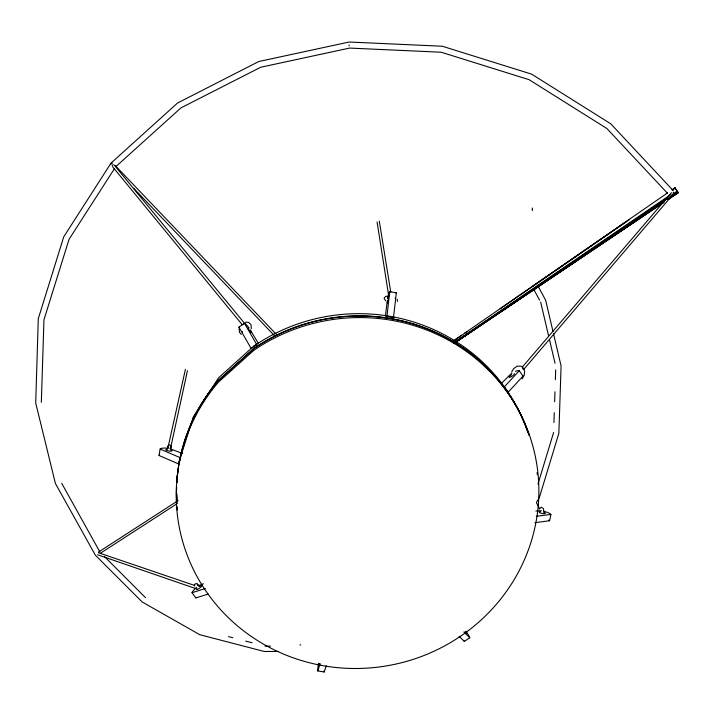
<?xml version="1.0" encoding="UTF-8"?>
<svg xmlns="http://www.w3.org/2000/svg" width="714" height="714" viewBox="0 0 714 714"><rect width="100%" height="100%" fill="white"/><g stroke="black" fill="none" stroke-linecap="round" stroke-linejoin="round"><path stroke-width="1.07" d="M553.948 422.59L554.269 412.701M554.635 401.705L554.965 391.816M555.367 379.723L555.688 369.825M318.694 664.511L318.783 665.546L319.319 663.502M168.076 448.276A9.817 2.383 9.6 0 0 160.141 449.052L159.035 455.487L179.214 464.225L179.33 460.914L193.253 416.958L218.609 377.777L253.702 346.201L256.763 344.639L244.474 323.308L238.904 327.146L251.158 348.494L256.763 344.639M167.665 447.428L168.236 445.5L169.745 444.92L170.985 445.955L170.807 448.713M387.541 298.738A9.889 0.866 -80.1 0 1 389.683 291.642L396.35 292.811L393.173 320.211M386.988 316.24L393.709 317.409L386.988 316.24L389.683 291.642M387.506 301.165C386.854 307.663 389.648 294.32 388.104 298.006M385.39 316.195L387.274 300.915M167.62 448.178L167.888 446.277L167.968 447.116M110.911 164.407L111.009 163.845M179.214 464.225L179.589 462.065M179.964 459.905L180.339 457.745L160.141 449.052M170.842 447.964L171.065 446.803M534.964 522.666L549.61 520.756L550.922 514.446A9.684 2.312 11.9 0 0 543.55 511.215M170.351 449.106L187.452 370.744M167.736 448.651L185.435 369.263M537.972 484.021L553.618 432.488M326.352 665.769L324.183 671.981L317.721 670.946L320.22 663.69M251.337 328.645L250.98 324.629L248.606 322.38L245.429 322.184M397.403 301.451L397.234 299.193M672.169 189.754L674.944 187.8L678.273 192.744L677.158 191.414M522.121 378.929L524.165 375.466L524.674 371.512L523.808 368.959M511.59 372.065L513.652 368.611L517.213 366.157L520.988 366.157L523.514 368.103M536.384 502.442L539.284 497.738L558.857 433.318L561.088 365.97L553.502 333.634M114.41 168.709L69.053 239.315L43.956 319.792L41.332 402.223M539.186 509.002L541.417 507.199L543.399 508.663L543.782 510.626M112.098 165.648L113.258 164.479M523.924 369.227L673.454 193.913M522.443 366.934L671.446 192.637M673.177 192.619L673.588 192.164M519.274 370.727L504.084 387.14L507.841 392.557L522.996 376.117L519.274 370.727A9.8 2.294 -34.6 0 0 515.481 371.414M501.228 383.588L511.019 373.868A9.8 2.294 -34.6 0 1 511.956 373.288M116.284 166.228L180.928 107.903L260.699 67.241L349.61 48.07L441.252 52.238L529.074 79.673L606.891 128.511L667.376 193.155M170.039 448.08L170.717 447.58M452.274 341.792L667.617 192.869M454.898 339.882L457.647 337.99M531.02 287.385L626.401 221.599M457.058 338.481L461.637 335.321M464.386 333.429L467.134 331.528M500.103 308.778L629.221 219.671M453.765 342.756L670.267 194.922M453.461 343.229L669.063 196.653M671.838 194.77L677.354 191.013M454.238 342.907L667.563 198.474L454.506 342.8M671.258 195.975L677.729 191.602L670.348 196.6M455.202 342.524L663.484 202.633M668.09 199.581L678.3 192.691L668.054 199.304M455.603 342.283L664.359 201.794L454.399 343.193M668.036 199.313L678.211 192.468M459.12 636.361L464.341 641.413L469.776 637.78A9.603 1.017 56.4 0 0 466.046 631.122M98.514 552.065L178.116 500.576M100.674 553.082L177.465 503.441M243.358 323.942L243.965 323.638M203.445 583.749L199.313 585.355A9.701 2.222 -36.7 0 0 198.421 586.007M299.889 645.081L300.764 644.796M208.336 594.021L195.868 597.904L192.012 592.727L205.498 588.479M536.276 516.311L550.922 514.446M387.702 296.194L385.685 296.408L384.078 298.309L385.685 300.79M535.893 511.09L541.399 510.742M264.965 646.125L270.526 646.116M278.522 651.445L264.242 651.48L199.759 634.701L142.166 601.973L95.355 555.162L55.406 483.476L35.709 402.999L38.279 318.703L63.733 236.843L111.027 163.104L177.554 103.003L258.745 61.529L349.137 42.019L442.323 46.24L531.627 74.14L610.756 123.808L673.275 190.656M111.911 163.113L112.473 163.149M228.551 636.629L232.835 637.745M245.687 641.101L252.113 642.779M98.443 552.725L194.262 585.328M97.595 554.769L195.386 588.461M170.218 448.82L182.722 453.542M198.778 585.31L196.993 583.713L195.77 583.606L194.503 584.57L194.761 586.132M463.841 631.988L469.776 637.78M104.592 556.661L145.513 597.672M115.32 165.648L276.996 335.018M133.652 188.228L274.542 335.785M241.359 334.393L239.556 332.492L239.029 328.967M248.686 328.404C245.5 325.718 253.747 336.713 250.56 331.028M504.084 387.14L506.333 389.594L507.841 392.557M114.329 165.175L244.367 323.121M112.517 166.63L242.305 324.79M465.144 631.694L466.528 633.327L466.242 632.327M675.863 189.522L676.283 190.165M250.186 329.743L258.584 343.773M675.498 188.942L674.917 187.853M61.716 483.333L99.871 551.931M538.258 286.546L545.657 300.219L552.993 331.483M533.831 289.5L539.614 300.201M536.544 502.906L539.686 508.77M197.84 585.275L197.278 584.195L197.626 584.944M242.18 331.466L242.43 332.126M540.668 302.147L548.486 335.41M549.494 339.703L555.046 363.31M379.295 221.135L390.772 292.196M377.063 221.911L388.782 296.346M349.101 44.964L349.173 45.758M532.314 208.024L532.403 209.131M532.287 209.505L532.367 210.63M395.235 298.086L395.253 298.8M522.55 368.478A1.33 0.973 40.2 0 1 523.282 369.54M177.304 502.129A179.973 173.868 -10 0 1 176.911 494.356M177.027 482.03A179.973 173.868 -10 0 1 177.572 474.185M178.634 465.305A179.973 173.868 -10 0 1 179.33 460.914M253.702 346.201A179.973 173.868 -10 0 1 527.78 432.416M177.331 509.626A180.838 174.644 -10.1 0 1 177.134 507.476M176.751 502.058A180.838 174.644 -10.1 0 1 176.608 486.707M176.822 482.307A180.838 174.644 -10.1 0 1 178.464 467.027M178.991 463.805A180.838 174.644 -10.1 0 1 218.457 380.285L253.72 348.566A180.838 174.644 -10.1 0 1 529.119 435.156M324.183 671.981A9.612 0.83 -80.9 0 1 324.201 670.83M317.721 670.946A9.612 0.812 -80.9 0 1 318.48 663.306M159.035 455.487A9.809 2.401 9.6 0 1 159.597 455.041M170.619 449.82A3.24 0.785 9.6 0 1 171.306 451.132A3.24 0.785 9.6 0 1 166.416 450.311A3.24 0.785 9.6 0 1 167.424 449.284M395.984 293.133A9.889 0.892 -80.1 0 1 396.35 292.811M548.879 520.095A9.675 2.338 11.9 0 1 549.61 520.756M543.497 512.233A3.195 0.759 11.9 0 1 544.907 513.652A3.195 0.759 11.9 0 1 540.141 512.848A3.195 0.759 11.9 0 1 540.4 511.715M195.868 597.904A9.693 2.249 -36.8 0 1 196.038 597.484M192.012 592.727A9.701 2.222 -36.7 0 1 196.698 587.363M199.224 586.596A3.204 0.732 -36.7 0 1 201.714 585.971A3.204 0.732 -36.7 0 1 198.206 589.032A3.204 0.732 -36.7 0 1 196.939 588.595M238.904 327.146A9.889 1.116 55.4 0 1 239.458 327.271M244.474 323.308A9.898 1.089 55.4 0 1 248.981 327.949M522.345 375.93A9.791 2.321 -34.6 0 1 522.996 376.117M514.499 373.627A3.231 0.759 -34.6 0 1 512.17 376.117A3.231 0.759 -34.6 0 1 509.144 377.26A3.231 0.759 -34.6 0 1 511.474 374.761M464.154 640.931A9.603 1.044 56.4 0 1 464.341 641.413M537.133 472.489A180.919 174.716 -10.1 0 1 537.33 474.694M177.304 509.903A180.919 174.716 -10.1 0 1 177.01 506.663M176.715 502.326A180.919 174.716 -10.1 0 1 176.572 486.966M176.786 482.566A180.919 174.716 -10.1 0 1 178.438 467.277M178.964 464.055A180.919 174.716 -10.1 0 1 218.439 380.508L253.72 348.771A180.919 174.716 -10.1 0 1 529.235 435.397M253.738 350.404L218.332 382.249A181.517 175.26 -10.1 0 0 310.849 663.11A181.517 175.26 -10.1 0 0 536.125 460.485A181.517 175.26 -10.1 0 0 253.738 350.404M675.007 188.077L672.258 189.969L675.007 188.077"/></g></svg>
